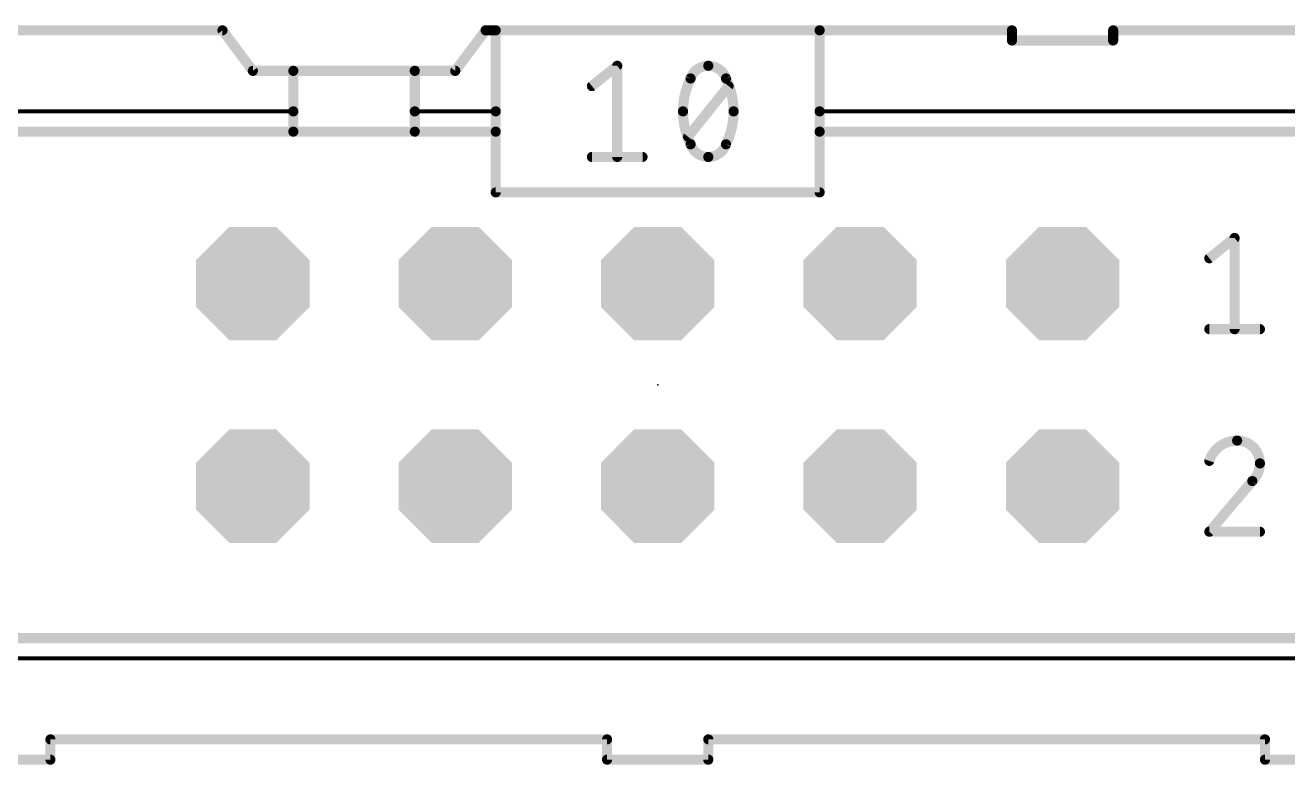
# Model space of a CAD drawing. Extents: x -0.1 to 59.2, y 0 to 90.2.
# Drawn here: x 29.53 to 45.37, y 39.69 to 48.96 of the extents above; entities that cross this region are included whole.
import ezdxf

# ---------------------------------------------------------------- set-up
doc = ezdxf.new("R2010")
doc.units = 0
for name, color, linetype in [('17', 110, 'CONTINUOUS'), ('21', 253, 'CONTINUOUS'), ('23', 53, 'CONTINUOUS'), ('51', 253, 'CONTINUOUS')]:
    doc.layers.add(name, color=color, linetype=linetype)

# ---------------------------------------------------------------- blocks, each defined once
blk = doc.blocks.new('RECT')
blk.add_solid([(-0.5, -0.5), (0.5, -0.5), (-0.5, 0.5), (0.5, 0.5)])
blk = doc.blocks.new('OCTAGONP')
at = {"const_width": 0.5}
blk.add_lwpolyline([(-0.25, -0.1036), (-0.25, 0.1036), (-0.1036, 0.25), (0.1036, 0.25), (0.25, 0.1036), (0.25, -0.1036), (0.1036, -0.25), (-0.1036, -0.25), (-0.25, -0.1036), (-0.25, 0.1036)], dxfattribs=at)

msp = doc.modelspace()

# ---------------------------------------------------------------- linework, layer by layer
at = {"layer": '21'}
for points, const_width in [([(27.305, 48.895), (32.004, 48.895)], 0.127), ([(32.385, 48.387), (32.004, 48.895)], 0.127), ([(35.306, 48.895), (34.925, 48.387)], 0.127), ([(35.306, 48.895), (35.433, 48.895)], 0.127), ([(35.433, 48.895), (39.497, 48.895)], 0.127), ([(35.433, 47.879), (35.433, 48.895)], 0.127), ([(39.497, 47.879), (39.497, 48.895)], 0.127), ([(39.497, 48.895), (41.91, 48.895)], 0.127), ([(41.91, 48.768), (41.91, 48.895)], 0.127), ([(43.18, 48.895), (43.18, 48.768)], 0.127), ([(43.18, 48.895), (47.625, 48.895)], 0.127), ([(41.91, 48.768), (43.18, 48.768)], 0.127), ([(36.6395, 48.1965), (36.957, 48.4505)], 0.127), ([(36.957, 48.4505), (36.957, 47.3075)], 0.127), ([(32.385, 48.387), (32.893, 48.387)], 0.127), ([(32.893, 47.879), (32.893, 48.387)], 0.127), ([(32.893, 48.387), (34.417, 48.387)], 0.127), ([(34.417, 47.879), (34.417, 48.387)], 0.127), ([(34.417, 48.387), (34.925, 48.387)], 0.127), ([(37.846, 47.5615), (38.354, 48.1965)], 0.127), ([(32.893, 47.879), (28.321, 47.879)], 0.0508), ([(32.893, 47.625), (32.893, 47.879)], 0.127), ([(34.417, 47.625), (34.417, 47.879)], 0.127), ([(34.417, 47.879), (35.433, 47.879)], 0.0508), ([(35.433, 47.625), (35.433, 47.879)], 0.127), ([(39.497, 47.625), (39.497, 47.879)], 0.127), ([(46.609, 47.879), (39.497, 47.879)], 0.0508), ([(28.575, 47.625), (32.893, 47.625)], 0.127), ([(32.893, 47.625), (34.417, 47.625)], 0.127), ([(34.417, 47.625), (35.433, 47.625)], 0.127), ([(35.433, 46.863), (35.433, 47.625)], 0.127), ([(39.497, 47.625), (39.497, 46.863)], 0.127), ([(39.497, 47.625), (46.355, 47.625)], 0.127), ([(36.6395, 47.3075), (37.2745, 47.3075)], 0.127), ([(35.433, 46.863), (39.497, 46.863)], 0.127), ([(44.3865, 46.0375), (44.704, 46.2915)], 0.127), ([(44.704, 46.2915), (44.704, 45.1485)], 0.127), ([(44.3865, 45.1485), (45.0215, 45.1485)], 0.127), ([(44.9263, 43.2435), (44.3865, 42.6085)], 0.127), ([(44.3865, 42.6085), (45.0215, 42.6085)], 0.127), ([(46.355, 41.275), (28.575, 41.275)], 0.127), ([(28.321, 41.021), (46.609, 41.021)], 0.0508), ([(29.845, 40.005), (29.845, 39.751)], 0.127), ([(36.83, 40.005), (29.845, 40.005)], 0.127), ([(36.83, 39.751), (36.83, 40.005)], 0.127), ([(38.1, 39.751), (38.1, 40.005)], 0.127), ([(45.085, 40.005), (38.1, 40.005)], 0.127), ([(45.085, 39.751), (45.085, 40.005)], 0.127), ([(28.575, 39.751), (29.845, 39.751)], 0.127), ([(36.83, 39.751), (38.1, 39.751)], 0.127), ([(45.085, 39.751), (46.355, 39.751)], 0.127)]:
    msp.add_lwpolyline(points, dxfattribs=dict(at, const_width=const_width))
for points, const_width in [([(32.0294, 48.9141, 1), (31.9786, 48.876)], 0.0635), ([(32.004, 48.8633, 1), (32.004, 48.9268)], 0.0635), ([(35.306, 48.9268, 1), (35.306, 48.8633)], 0.0635), ([(35.3314, 48.876, 1), (35.2806, 48.9141)], 0.0635), ([(35.433, 48.9268, 1), (35.433, 48.8633)], 0.0635), ([(35.4648, 48.895, 1), (35.4012, 48.895)], 0.0635), ([(35.433, 48.8633, 1), (35.433, 48.9268)], 0.0635), ([(39.5288, 48.895, 1), (39.4652, 48.895)], 0.0635), ([(39.497, 48.9268, 1), (39.497, 48.8633)], 0.0635), ([(39.497, 48.8633, 1), (39.497, 48.9268)], 0.0635), ([(41.9418, 48.895, 1), (41.8783, 48.895)], 0.0635), ([(41.91, 48.8633, 1), (41.91, 48.9268)], 0.0635), ([(43.2118, 48.895, 1), (43.1482, 48.895)], 0.0635), ([(43.18, 48.9268, 1), (43.18, 48.8633)], 0.0635), ([(41.91, 48.7998, 1), (41.91, 48.7362)], 0.0635), ([(41.8783, 48.768, 1), (41.9418, 48.768)], 0.0635), ([(43.1482, 48.768, 1), (43.2118, 48.768)], 0.0635), ([(43.18, 48.7362, 1), (43.18, 48.7998)], 0.0635), ([(36.9888, 48.4505, 1), (36.9252, 48.4505)], 0.0635), ([(36.9768, 48.4257, 1), (36.9372, 48.4753)], 0.0635), ([(38.1, 48.4505, 0.3205), (37.8777, 48.2918)], 0.127), ([(38.1, 48.4823, 1), (38.1, 48.4188)], 0.0635), ([(38.3223, 48.2918, 0.3205), (38.1, 48.4505)], 0.127), ([(38.1, 48.4188, 1), (38.1, 48.4823)], 0.0635), ([(32.385, 48.4188, 1), (32.385, 48.3552)], 0.0635), ([(32.3596, 48.368, 1), (32.4104, 48.4061)], 0.0635), ([(32.9248, 48.387, 1), (32.8612, 48.387)], 0.0635), ([(32.893, 48.4188, 1), (32.893, 48.3552)], 0.0635), ([(32.893, 48.3552, 1), (32.893, 48.4188)], 0.0635), ([(34.4488, 48.387, 1), (34.3852, 48.387)], 0.0635), ([(34.417, 48.4188, 1), (34.417, 48.3552)], 0.0635), ([(34.417, 48.3552, 1), (34.417, 48.4188)], 0.0635), ([(34.8996, 48.4061, 1), (34.9504, 48.368)], 0.0635), ([(34.925, 48.3552, 1), (34.925, 48.4188)], 0.0635), ([(37.8777, 48.2918, 0.1139), (37.7825, 47.879)], 0.127), ([(37.8477, 48.302, 1), (37.9078, 48.2815)], 0.0635), ([(37.9063, 48.2778, 1), (37.8492, 48.3057)], 0.0635), ([(38.3508, 48.3057, 1), (38.2937, 48.2778)], 0.0635), ([(38.4175, 47.879, 0.1139), (38.3223, 48.2918)], 0.127), ([(38.2922, 48.2815, 1), (38.3523, 48.302)], 0.0635), ([(36.6197, 48.2213, 1), (36.6593, 48.1717)], 0.0635), ([(38.3788, 48.1767, 1), (38.3292, 48.2163)], 0.0635), ([(32.9248, 47.879, 1), (32.8612, 47.879)], 0.0635), ([(32.8612, 47.879, 1), (32.9248, 47.879)], 0.0635), ([(32.893, 47.8663, 1), (32.893, 47.8917)], 0.0254), ([(34.4488, 47.879, 1), (34.3852, 47.879)], 0.0635), ([(34.3852, 47.879, 1), (34.4488, 47.879)], 0.0635), ([(34.417, 47.8917, 1), (34.417, 47.8663)], 0.0254), ([(35.4648, 47.879, 1), (35.4012, 47.879)], 0.0635), ([(35.4012, 47.879, 1), (35.4648, 47.879)], 0.0635), ([(35.433, 47.8663, 1), (35.433, 47.8917)], 0.0254), ([(37.8143, 47.879, 1), (37.7507, 47.879)], 0.0635), ([(37.7507, 47.879, 1), (37.8143, 47.879)], 0.0635), ([(37.7825, 47.879, 0.1139), (37.8777, 47.4663)], 0.127), ([(38.3223, 47.4663, 0.1139), (38.4175, 47.879)], 0.127), ([(38.4493, 47.879, 1), (38.3858, 47.879)], 0.0635), ([(38.3858, 47.879, 1), (38.4493, 47.879)], 0.0635), ([(39.5288, 47.879, 1), (39.4652, 47.879)], 0.0635), ([(39.4652, 47.879, 1), (39.5288, 47.879)], 0.0635), ([(39.497, 47.8917, 1), (39.497, 47.8663)], 0.0254), ([(32.893, 47.6568, 1), (32.893, 47.5932)], 0.0635), ([(32.893, 47.5932, 1), (32.893, 47.6568)], 0.0635), ([(34.417, 47.6568, 1), (34.417, 47.5932)], 0.0635), ([(34.417, 47.5932, 1), (34.417, 47.6568)], 0.0635), ([(35.4648, 47.625, 1), (35.4012, 47.625)], 0.0635), ([(35.433, 47.5932, 1), (35.433, 47.6568)], 0.0635), ([(39.5288, 47.625, 1), (39.4652, 47.625)], 0.0635), ([(39.497, 47.6568, 1), (39.497, 47.5932)], 0.0635), ([(32.8612, 47.625, 1), (32.9248, 47.625)], 0.0635), ([(34.3852, 47.625, 1), (34.4488, 47.625)], 0.0635), ([(35.4012, 47.625, 1), (35.4648, 47.625)], 0.0635), ([(37.8212, 47.5813, 1), (37.8708, 47.5417)], 0.0635), ([(37.8777, 47.4663, 0.3205), (38.1, 47.3075)], 0.127), ([(37.9078, 47.4765, 1), (37.8477, 47.456)], 0.0635), ([(38.1, 47.3075, 0.3205), (38.3223, 47.4663)], 0.127), ([(38.3523, 47.456, 1), (38.2922, 47.4765)], 0.0635), ([(39.4652, 47.625, 1), (39.5288, 47.625)], 0.0635), ([(36.6395, 47.3393, 1), (36.6395, 47.2758)], 0.0635), ([(37.2745, 47.2758, 1), (37.2745, 47.3393)], 0.0635), ([(37.8492, 47.4523, 1), (37.9063, 47.4802)], 0.0635), ([(38.1, 47.3393, 1), (38.1, 47.2758)], 0.0635), ([(38.1, 47.2758, 1), (38.1, 47.3393)], 0.0635), ([(38.2937, 47.4802, 1), (38.3508, 47.4523)], 0.0635), ([(36.9252, 47.3075, 1), (36.9888, 47.3075)], 0.0635), ([(35.433, 46.8948, 1), (35.433, 46.8312)], 0.0635), ([(35.4012, 46.863, 1), (35.4648, 46.863)], 0.0635), ([(39.4652, 46.863, 1), (39.5288, 46.863)], 0.0635), ([(39.497, 46.8312, 1), (39.497, 46.8948)], 0.0635), ([(44.7358, 46.2915, 1), (44.6722, 46.2915)], 0.0635), ([(44.7238, 46.2667, 1), (44.6842, 46.3163)], 0.0635), ([(44.3667, 46.0623, 1), (44.4063, 46.0127)], 0.0635), ([(44.3865, 45.1803, 1), (44.3865, 45.1168)], 0.0635), ([(44.6722, 45.1485, 1), (44.7358, 45.1485)], 0.0635), ([(45.0215, 45.1168, 1), (45.0215, 45.1803)], 0.0635), ([(44.7358, 43.7515, 0.3252), (44.3865, 43.4975)], 0.127), ([(44.7358, 43.7833, 1), (44.7358, 43.7197)], 0.0635), ([(45.0215, 43.4657, 0.4142), (44.7358, 43.7515)], 0.127), ([(44.7357, 43.7197, 1), (44.7358, 43.7833)], 0.0635), ([(44.3563, 43.5073, 1), (44.4167, 43.4877)], 0.0635), ([(44.9263, 43.2435, 0.2053), (45.0215, 43.4657)], 0.127), ([(45.0532, 43.4658, 1), (44.9898, 43.4657)], 0.0635), ([(44.9898, 43.4657, 1), (45.0533, 43.4657)], 0.0635), ([(44.9044, 43.2665, 1), (44.9481, 43.2205)], 0.0635), ([(44.9504, 43.2229, 1), (44.9021, 43.2641)], 0.0635), ([(44.3865, 42.6403, 1), (44.3865, 42.5767)], 0.0635), ([(44.3623, 42.6291, 1), (44.4107, 42.5879)], 0.0635), ([(45.0215, 42.5767, 1), (45.0215, 42.6403)], 0.0635), ([(29.845, 40.0368, 1), (29.845, 39.9733)], 0.0635), ([(29.8768, 40.005, 1), (29.8133, 40.005)], 0.0635), ([(36.8618, 40.005, 1), (36.7982, 40.005)], 0.0635), ([(36.83, 39.9733, 1), (36.83, 40.0368)], 0.0635), ([(38.1318, 40.005, 1), (38.0682, 40.005)], 0.0635), ([(38.1, 40.0368, 1), (38.1, 39.9733)], 0.0635), ([(45.1168, 40.005, 1), (45.0532, 40.005)], 0.0635), ([(45.085, 39.9733, 1), (45.085, 40.0368)], 0.0635), ([(29.8133, 39.751, 1), (29.8768, 39.751)], 0.0635), ([(29.845, 39.7193, 1), (29.845, 39.7828)], 0.0635), ([(36.7982, 39.751, 1), (36.8618, 39.751)], 0.0635), ([(36.83, 39.7828, 1), (36.83, 39.7193)], 0.0635), ([(38.0682, 39.751, 1), (38.1318, 39.751)], 0.0635), ([(38.1, 39.7193, 1), (38.1, 39.7828)], 0.0635), ([(45.0532, 39.751, 1), (45.1168, 39.751)], 0.0635), ([(45.085, 39.7828, 1), (45.085, 39.7193)], 0.0635)]:
    msp.add_lwpolyline(points, format="xyb", dxfattribs=dict(at, const_width=const_width))
at = {"layer": '23'}
msp.add_point((37.465, 44.45), dxfattribs=at)

# ---------------------------------------------------------------- block references
at = {"layer": '17', "xscale": 1.4224, "yscale": 1.4224, "rotation": 180}
for p in [(32.385, 45.72), (32.385, 45.72), (34.925, 45.72), (34.925, 45.72), (37.465, 45.72), (37.465, 45.72), (40.005, 45.72), (40.005, 45.72), (42.545, 45.72), (42.545, 45.72), (32.385, 43.18), (32.385, 43.18), (34.925, 43.18), (34.925, 43.18), (37.465, 43.18), (37.465, 43.18), (40.005, 43.18), (40.005, 43.18), (42.545, 43.18), (42.545, 43.18)]:
    msp.add_blockref('OCTAGONP', p, dxfattribs=at)
at = {"layer": '51', "xscale": 0.508, "yscale": 0.508, "rotation": 180}
for p in [(32.385, 45.72), (34.925, 45.72), (37.465, 45.72), (40.005, 45.72), (42.545, 45.72), (32.385, 43.18), (34.925, 43.18), (37.465, 43.18), (40.005, 43.18), (42.545, 43.18)]:
    msp.add_blockref('RECT', p, dxfattribs=at)

doc.saveas('drawing.dxf')
